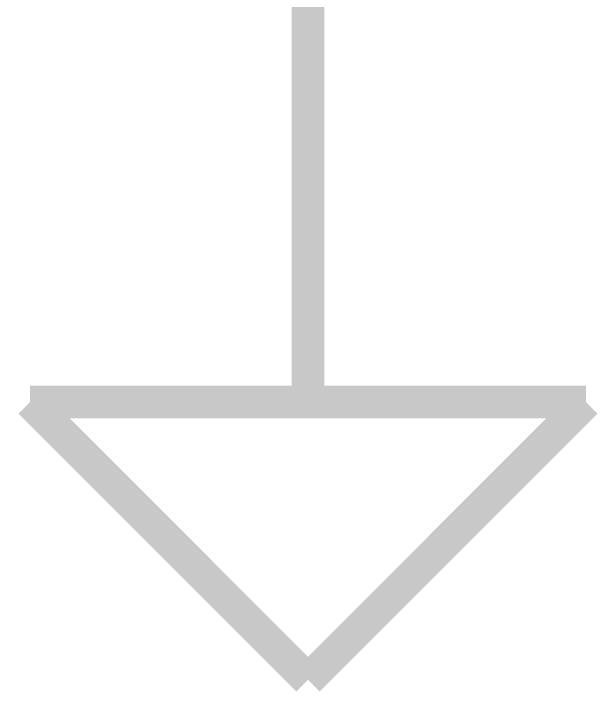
# Model space of a CAD drawing. Header units: inches. Extents: x 0 to 9.5, y -0.01 to 7.51.
# Drawn here: x 5.5941 to 5.8056, y 5.5938 to 5.8391 of the extents above; entities that cross this region are included whole.
import ezdxf

# ---------------------------------------------------------------- set-up
doc = ezdxf.new("R2010")
doc.units = ezdxf.units.IN
doc.header["$MEASUREMENT"] = 0
doc.layers.add('Sheet', color=255, linetype='Continuous')

msp = doc.modelspace()

# ---------------------------------------------------------------- linework, layer by layer
at = {"layer": 'Sheet'}
for points in [[(5.69987, 5.99987, 0.0118, 0.0118, 0), (5.69987, 5.89999, 0.0118, 0.0118, 0), (5.69987, 5.79945, 0.0118, 0.0118, 0)], [(5.69987, 5.79945, 0.0118, 0.0118, 0), (5.69987, 5.69957, 0.0118, 0.0118, 0)], [(5.60002, 5.69957, 0.0118, 0.0118, 0), (5.79971, 5.69957, 0.0118, 0.0118, 0)], [(5.60002, 5.69957, 0.0118, 0.0118, 0), (5.69987, 5.5997, 0.0118, 0.0118, 0)], [(5.79971, 5.69957, 0.0118, 0.0118, 0), (5.69987, 5.5997, 0.0118, 0.0118, 0)]]:
    msp.add_lwpolyline(points, format="xyseb", dxfattribs=at)

doc.saveas('drawing.dxf')
